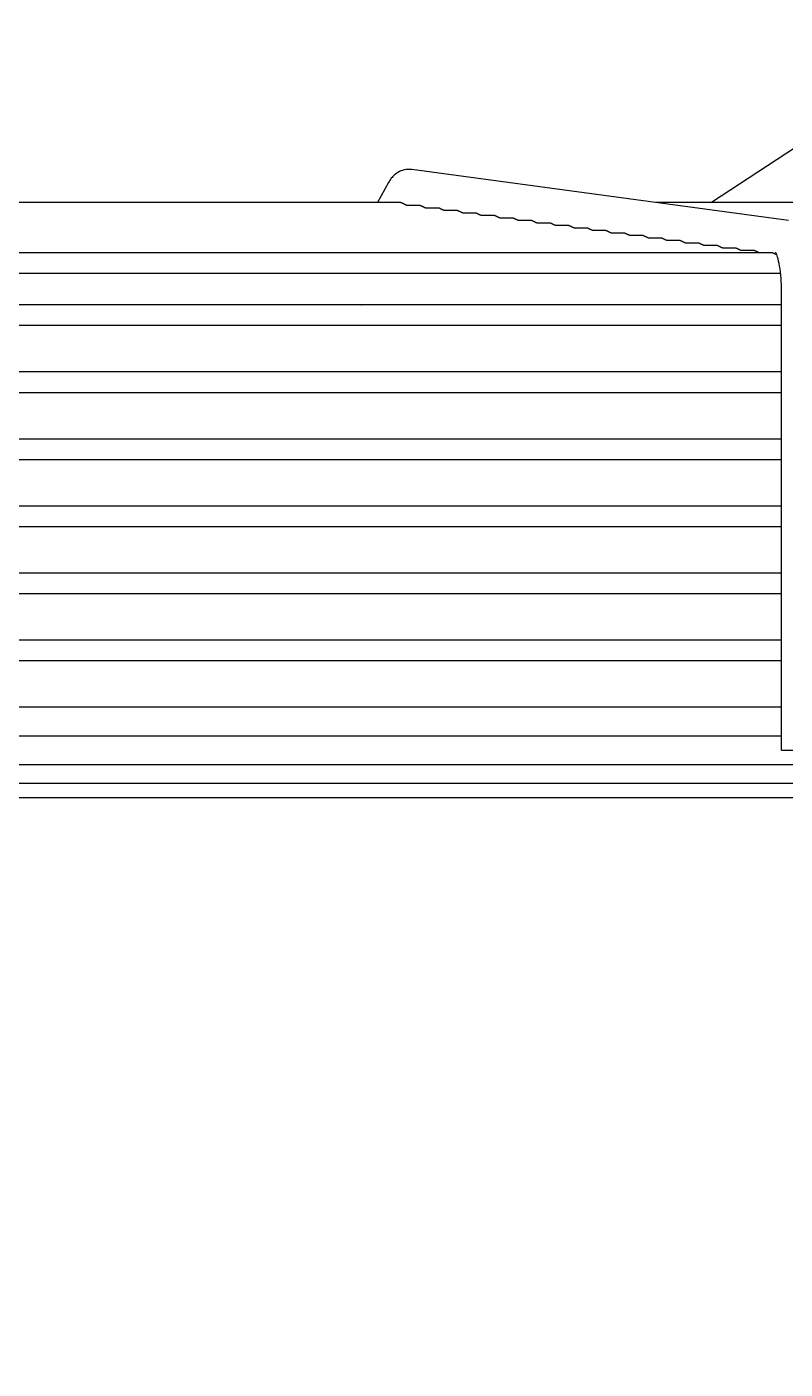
# Model space of a CAD drawing. Header units: millimetres. Extents: x 16200 to 32328, y 18593 to 29476.
# Drawn here: x 16671.47 to 16675.56, y 18980.97 to 18988.22 of the extents above; entities that cross this region are included whole.
import ezdxf

# ---------------------------------------------------------------- set-up
doc = ezdxf.new("R2010")
doc.units = ezdxf.units.MM
doc.header["$LTSCALE"] = 5
doc.layers.add('UNIT', color=6, linetype='Continuous')
doc.styles.add('SUBMITTAL', font='romans.shx', dxfattribs={"width": 0.75})
doc.dimstyles.new('SUBMITTAL', dxfattribs={"dimtxt": 0.09375, "dimasz": 0.09375, "dimexe": 0.03125, "dimexo": 0.0625, "dimgap": 0.0625, "dimtad": 0, "dimdec": 4, "dimzin": 4, "dimdsep": 46, "dimlunit": 4, "dimtxsty": 'SUBMITTAL', "dimcen": 0.09375, "dimclre": 6, "dimadec": 0, "dimazin": 0, "dimtfac": 1, "dimtdec": 0, "dimtofl": 0, "dimtmove": 0, "dimatfit": 3, "dimfxl": 0, "dimfrac": 2, "dimtolj": 1, "dimtzin": 4, "dimarcsym": 0})

msp = doc.modelspace()

# ---------------------------------------------------------------- linework, layer by layer
at = {"layer": 'UNIT'}
for p, q in [((16676.1024, 18987.8889), (16675.1655, 18987.2749)), ((16675.5822, 18987.1783), (16673.5467, 18987.4529)), ((16673.4219, 18987.383), (16673.3619, 18987.2749)), ((16673.4887, 18987.2749), (16669.4861, 18987.2749)), ((16673.5222, 18987.2601), (16673.5906, 18987.2601)), ((16673.6221, 18987.2466), (16673.6908, 18987.2466)), ((16673.7223, 18987.2331), (16673.791, 18987.2331)), ((16673.8225, 18987.2196), (16673.8912, 18987.2196)), ((16676.3716, 18987.2749), (16674.866, 18987.2749)), ((16673.9227, 18987.2061), (16673.9916, 18987.2061)), ((16674.0229, 18987.1926), (16674.0917, 18987.1926)), ((16674.1231, 18987.1791), (16674.1919, 18987.1791)), ((16674.2232, 18987.1657), (16674.2921, 18987.1657)), ((16674.3234, 18987.1522), (16674.3924, 18987.1522)), ((16674.4236, 18987.1387), (16674.4926, 18987.1387)), ((16674.5238, 18987.1252), (16674.5928, 18987.1252)), ((16674.624, 18987.1117), (16674.693, 18987.1117)), ((16674.7242, 18987.0982), (16674.7933, 18987.0982)), ((16674.8243, 18987.0847), (16674.8935, 18987.0847)), ((16674.9245, 18987.0712), (16674.9937, 18987.0712)), ((16675.4948, 18987.0037), (16667.4799, 18987.0037)), ((16675.0247, 18987.0577), (16675.0939, 18987.0577)), ((16675.1249, 18987.0442), (16675.1942, 18987.0442)), ((16675.2251, 18987.0307), (16675.2944, 18987.0307)), ((16675.3253, 18987.0172), (16675.3946, 18987.0172)), ((16667.4363, 18986.8935), (16675.5385, 18986.8935)), ((16675.5443, 18984.3163), (16675.5443, 18986.7856)), ((16675.5443, 18986.7218), (16667.4304, 18986.7218)), ((16674.7657, 18986.7232), (16674.7657, 18986.7218)), ((16667.4304, 18986.6115), (16675.5443, 18986.6115)), ((16675.5443, 18986.3596), (16667.4304, 18986.3596)), ((16667.4304, 18986.2493), (16675.5443, 18986.2493)), ((16675.5443, 18985.9974), (16667.4304, 18985.9974)), ((16667.4304, 18985.8871), (16675.5443, 18985.8871)), ((16675.5443, 18985.6352), (16667.4304, 18985.6352)), ((16667.4304, 18985.5249), (16675.5443, 18985.5249)), ((16675.5443, 18985.2729), (16667.4304, 18985.2729)), ((16667.4304, 18985.1627), (16675.5443, 18985.1627)), ((16675.5443, 18984.9107), (16667.4304, 18984.9107)), ((16667.4304, 18984.8005), (16675.5443, 18984.8005)), ((16675.5443, 18984.5485), (16667.4304, 18984.5485)), ((16667.4304, 18984.395), (16675.5443, 18984.395)), ((16675.5443, 18984.3163), (16675.7412, 18984.3163)), ((16666.8614, 18984.2395), (16676.1134, 18984.2395)), ((16654.6173, 18984.1391), (16688.3575, 18984.1391)), ((16688.3575, 18984.0604), (16654.6173, 18984.0604))]:
    msp.add_line(p, q, dxfattribs=at)
for centre, start, end in [((16672.6425, 18986.73), 353.99009, 355.0051), ((16673.4299, 18986.73), 184.9949, 186.00991)]:
    msp.add_arc(centre, 0.0787, start, end, dxfattribs=at)
for major_axis, start_param, end_param in [((-0.0861, 0.0478), 1.366612, 1.389255), ((0.0861, -0.0478), 6.024051, 6.046695)]:
    msp.add_ellipse((16673.2038, 18986.7872), major_axis=major_axis, ratio=0.875426, start_param=start_param, end_param=end_param, dxfattribs=at)
for points, knots in [([(16673.5467, 18987.4529), (16673.5335, 18987.4547), (16673.5194, 18987.454), (16673.4938, 18987.4482), (16673.4823, 18987.4432), (16673.4633, 18987.4319), (16673.4556, 18987.4256), (16673.4429, 18987.4132), (16673.4377, 18987.407), (16673.4289, 18987.3949), (16673.4252, 18987.389), (16673.4219, 18987.3831), (16673.4219, 18987.383), (16673.4219, 18987.383)], [3.1066861, 3.1066861, 3.1066861, 3.1066861, 3.1999885, 3.1999885, 3.2942363, 3.2942363, 3.388484, 3.388484, 3.4827318, 3.4827318, 3.5769796, 3.5769796, 3.577925, 3.577925, 3.577925, 3.577925]), ([(16673.4887, 18987.2749), (16673.4887, 18987.2749), (16673.4887, 18987.2749), (16673.4888, 18987.2749), (16673.489, 18987.2749), (16673.4892, 18987.2748), (16673.4895, 18987.2748), (16673.4898, 18987.2747), (16673.4902, 18987.2746), (16673.4906, 18987.2745), (16673.4909, 18987.2744), (16673.4913, 18987.2742), (16673.4918, 18987.2741), (16673.4922, 18987.2739), (16673.4927, 18987.2737), (16673.4932, 18987.2734), (16673.4938, 18987.2732), (16673.4943, 18987.273), (16673.4949, 18987.2727), (16673.4955, 18987.2724), (16673.4961, 18987.2721), (16673.4968, 18987.2717), (16673.4975, 18987.2714), (16673.4982, 18987.2711), (16673.4989, 18987.2707), (16673.4997, 18987.2703), (16673.5005, 18987.2699), (16673.5013, 18987.2695), (16673.5021, 18987.2691), (16673.503, 18987.2686), (16673.5039, 18987.2682), (16673.5048, 18987.2677), (16673.5058, 18987.2672), (16673.5068, 18987.2667), (16673.5078, 18987.2662), (16673.5089, 18987.2657), (16673.51, 18987.2652), (16673.5111, 18987.2647), (16673.5122, 18987.2642), (16673.5134, 18987.2636), (16673.5146, 18987.2631), (16673.5159, 18987.2626), (16673.5172, 18987.262), (16673.5185, 18987.2615), (16673.5199, 18987.261), (16673.5213, 18987.2605), (16673.5216, 18987.2603), (16673.5219, 18987.2602), (16673.5222, 18987.2601)], [0.4847824, 0.4847824, 0.4847824, 0.4847824, 0.4878049, 0.4878049, 0.4878049, 0.5121951, 0.5121951, 0.5121951, 0.5365854, 0.5365854, 0.5365854, 0.5609756, 0.5609756, 0.5609756, 0.5853659, 0.5853659, 0.5853659, 0.6097561, 0.6097561, 0.6097561, 0.6341463, 0.6341463, 0.6341463, 0.6585366, 0.6585366, 0.6585366, 0.6829268, 0.6829268, 0.6829268, 0.7073171, 0.7073171, 0.7073171, 0.7317073, 0.7317073, 0.7317073, 0.7560976, 0.7560976, 0.7560976, 0.7804878, 0.7804878, 0.7804878, 0.804878, 0.804878, 0.804878, 0.8292683, 0.8292683, 0.8292683, 0.834397, 0.834397, 0.834397, 0.834397]), ([(16673.5906, 18987.2601), (16673.5906, 18987.2601), (16673.5906, 18987.2601), (16673.5907, 18987.2601), (16673.5909, 18987.2601), (16673.5911, 18987.2601), (16673.5914, 18987.26), (16673.5917, 18987.26), (16673.5921, 18987.2599), (16673.5924, 18987.2598), (16673.5928, 18987.2596), (16673.5932, 18987.2595), (16673.5936, 18987.2593), (16673.594, 18987.2592), (16673.5945, 18987.259), (16673.595, 18987.2588), (16673.5955, 18987.2585), (16673.5961, 18987.2583), (16673.5966, 18987.258), (16673.5972, 18987.2578), (16673.5978, 18987.2575), (16673.5985, 18987.2572), (16673.5991, 18987.2569), (16673.5998, 18987.2565), (16673.6006, 18987.2562), (16673.6013, 18987.2558), (16673.602, 18987.2554), (16673.6029, 18987.255), (16673.6037, 18987.2546), (16673.6045, 18987.2542), (16673.6054, 18987.2538), (16673.6063, 18987.2534), (16673.6072, 18987.2529), (16673.6082, 18987.2524), (16673.6092, 18987.252), (16673.6102, 18987.2515), (16673.6113, 18987.251), (16673.6124, 18987.2505), (16673.6135, 18987.25), (16673.6147, 18987.2495), (16673.6159, 18987.249), (16673.6171, 18987.2485), (16673.6184, 18987.248), (16673.6196, 18987.2476), (16673.6208, 18987.2471), (16673.6221, 18987.2466)], [0.4842301, 0.4842301, 0.4842301, 0.4842301, 0.4878049, 0.4878049, 0.4878049, 0.5121951, 0.5121951, 0.5121951, 0.5365854, 0.5365854, 0.5365854, 0.5609756, 0.5609756, 0.5609756, 0.5853659, 0.5853659, 0.5853659, 0.6097561, 0.6097561, 0.6097561, 0.6341463, 0.6341463, 0.6341463, 0.6585366, 0.6585366, 0.6585366, 0.6829268, 0.6829268, 0.6829268, 0.7073171, 0.7073171, 0.7073171, 0.7317073, 0.7317073, 0.7317073, 0.7560976, 0.7560976, 0.7560976, 0.7804878, 0.7804878, 0.7804878, 0.804878, 0.804878, 0.804878, 0.8279727, 0.8279727, 0.8279727, 0.8279727]), ([(16673.6908, 18987.2466), (16673.6908, 18987.2466), (16673.6909, 18987.2466), (16673.6909, 18987.2466), (16673.6911, 18987.2466), (16673.6914, 18987.2466), (16673.6917, 18987.2465), (16673.692, 18987.2465), (16673.6923, 18987.2464), (16673.6926, 18987.2463), (16673.693, 18987.2461), (16673.6934, 18987.246), (16673.6938, 18987.2458), (16673.6943, 18987.2457), (16673.6947, 18987.2455), (16673.6952, 18987.2453), (16673.6958, 18987.245), (16673.6963, 18987.2448), (16673.6969, 18987.2445), (16673.6974, 18987.2443), (16673.6981, 18987.244), (16673.6987, 18987.2437), (16673.6994, 18987.2433), (16673.7001, 18987.243), (16673.7008, 18987.2427), (16673.7015, 18987.2423), (16673.7023, 18987.2419), (16673.7031, 18987.2415), (16673.7039, 18987.2411), (16673.7047, 18987.2407), (16673.7056, 18987.2403), (16673.7065, 18987.2398), (16673.7075, 18987.2394), (16673.7085, 18987.2389), (16673.7094, 18987.2385), (16673.7105, 18987.238), (16673.7116, 18987.2375), (16673.7126, 18987.237), (16673.7138, 18987.2365), (16673.7149, 18987.236), (16673.7161, 18987.2355), (16673.7173, 18987.235), (16673.7186, 18987.2345), (16673.7198, 18987.2341), (16673.721, 18987.2336), (16673.7223, 18987.2331)], [0.4842433, 0.4842433, 0.4842433, 0.4842433, 0.4878049, 0.4878049, 0.4878049, 0.5121951, 0.5121951, 0.5121951, 0.5365854, 0.5365854, 0.5365854, 0.5609756, 0.5609756, 0.5609756, 0.5853659, 0.5853659, 0.5853659, 0.6097561, 0.6097561, 0.6097561, 0.6341463, 0.6341463, 0.6341463, 0.6585366, 0.6585366, 0.6585366, 0.6829268, 0.6829268, 0.6829268, 0.7073171, 0.7073171, 0.7073171, 0.7317073, 0.7317073, 0.7317073, 0.7560976, 0.7560976, 0.7560976, 0.7804878, 0.7804878, 0.7804878, 0.804878, 0.804878, 0.804878, 0.8276206, 0.8276206, 0.8276206, 0.8276206]), ([(16673.791, 18987.2331), (16673.7911, 18987.2331), (16673.7911, 18987.2331), (16673.7911, 18987.2331), (16673.7913, 18987.2331), (16673.7916, 18987.2331), (16673.7919, 18987.233), (16673.7922, 18987.233), (16673.7925, 18987.2329), (16673.7929, 18987.2328), (16673.7932, 18987.2326), (16673.7936, 18987.2325), (16673.7941, 18987.2323), (16673.7945, 18987.2322), (16673.795, 18987.232), (16673.7955, 18987.2318), (16673.796, 18987.2315), (16673.7965, 18987.2313), (16673.7971, 18987.231), (16673.7977, 18987.2308), (16673.7983, 18987.2305), (16673.7989, 18987.2302), (16673.7996, 18987.2298), (16673.8003, 18987.2295), (16673.801, 18987.2292), (16673.8017, 18987.2288), (16673.8025, 18987.2284), (16673.8033, 18987.228), (16673.8041, 18987.2276), (16673.805, 18987.2272), (16673.8059, 18987.2268), (16673.8068, 18987.2263), (16673.8077, 18987.2259), (16673.8087, 18987.2254), (16673.8097, 18987.225), (16673.8107, 18987.2245), (16673.8118, 18987.224), (16673.8129, 18987.2235), (16673.814, 18987.223), (16673.8152, 18987.2225), (16673.8163, 18987.222), (16673.8176, 18987.2215), (16673.8189, 18987.221), (16673.82, 18987.2206), (16673.8212, 18987.2201), (16673.8225, 18987.2196)], [0.4842566, 0.4842566, 0.4842566, 0.4842566, 0.4878049, 0.4878049, 0.4878049, 0.5121951, 0.5121951, 0.5121951, 0.5365854, 0.5365854, 0.5365854, 0.5609756, 0.5609756, 0.5609756, 0.5853659, 0.5853659, 0.5853659, 0.6097561, 0.6097561, 0.6097561, 0.6341463, 0.6341463, 0.6341463, 0.6585366, 0.6585366, 0.6585366, 0.6829268, 0.6829268, 0.6829268, 0.7073171, 0.7073171, 0.7073171, 0.7317073, 0.7317073, 0.7317073, 0.7560976, 0.7560976, 0.7560976, 0.7804878, 0.7804878, 0.7804878, 0.804878, 0.804878, 0.804878, 0.827268, 0.827268, 0.827268, 0.827268]), ([(16673.8912, 18987.2196), (16673.8913, 18987.2196), (16673.8913, 18987.2196), (16673.8913, 18987.2196), (16673.8916, 18987.2196), (16673.8918, 18987.2196), (16673.8921, 18987.2195), (16673.8924, 18987.2195), (16673.8927, 18987.2194), (16673.8931, 18987.2193), (16673.8935, 18987.2192), (16673.8939, 18987.219), (16673.8943, 18987.2188), (16673.8947, 18987.2187), (16673.8952, 18987.2185), (16673.8957, 18987.2183), (16673.8962, 18987.218), (16673.8967, 18987.2178), (16673.8973, 18987.2175), (16673.8979, 18987.2173), (16673.8985, 18987.217), (16673.8992, 18987.2167), (16673.8998, 18987.2163), (16673.9005, 18987.216), (16673.9012, 18987.2157), (16673.902, 18987.2153), (16673.9027, 18987.2149), (16673.9036, 18987.2145), (16673.9044, 18987.2141), (16673.9052, 18987.2137), (16673.9061, 18987.2133), (16673.907, 18987.2128), (16673.9079, 18987.2124), (16673.9089, 18987.2119), (16673.9099, 18987.2115), (16673.9109, 18987.211), (16673.912, 18987.2105), (16673.9131, 18987.21), (16673.9142, 18987.2095), (16673.9154, 18987.209), (16673.9166, 18987.2085), (16673.9178, 18987.208), (16673.9191, 18987.2075), (16673.9203, 18987.207), (16673.9215, 18987.2066), (16673.9227, 18987.2061)], [0.48427, 0.48427, 0.48427, 0.48427, 0.4878049, 0.4878049, 0.4878049, 0.5121951, 0.5121951, 0.5121951, 0.5365854, 0.5365854, 0.5365854, 0.5609756, 0.5609756, 0.5609756, 0.5853659, 0.5853659, 0.5853659, 0.6097561, 0.6097561, 0.6097561, 0.6341463, 0.6341463, 0.6341463, 0.6585366, 0.6585366, 0.6585366, 0.6829268, 0.6829268, 0.6829268, 0.7073171, 0.7073171, 0.7073171, 0.7317073, 0.7317073, 0.7317073, 0.7560976, 0.7560976, 0.7560976, 0.7804878, 0.7804878, 0.7804878, 0.804878, 0.804878, 0.804878, 0.8269153, 0.8269153, 0.8269153, 0.8269153]), ([(16673.9915, 18987.2061), (16673.9915, 18987.2061), (16673.9915, 18987.2061), (16673.9916, 18987.2061), (16673.9918, 18987.2061), (16673.992, 18987.2061), (16673.9923, 18987.206), (16673.9926, 18987.206), (16673.993, 18987.2059), (16673.9933, 18987.2058), (16673.9937, 18987.2057), (16673.9941, 18987.2055), (16673.9945, 18987.2053), (16673.995, 18987.2052), (16673.9954, 18987.205), (16673.9959, 18987.2048), (16673.9964, 18987.2045), (16673.997, 18987.2043), (16673.9976, 18987.204), (16673.9981, 18987.2038), (16673.9987, 18987.2035), (16673.9994, 18987.2032), (16674.0001, 18987.2028), (16674.0007, 18987.2025), (16674.0015, 18987.2022), (16674.0022, 18987.2018), (16674.003, 18987.2014), (16674.0038, 18987.201), (16674.0046, 18987.2006), (16674.0054, 18987.2002), (16674.0063, 18987.1998), (16674.0072, 18987.1993), (16674.0082, 18987.1989), (16674.0092, 18987.1984), (16674.0101, 18987.198), (16674.0112, 18987.1975), (16674.0123, 18987.197), (16674.0133, 18987.1965), (16674.0145, 18987.196), (16674.0156, 18987.1955), (16674.0168, 18987.195), (16674.0181, 18987.1945), (16674.0193, 18987.194), (16674.0205, 18987.1935), (16674.0217, 18987.1931), (16674.0229, 18987.1926)], [0.4842834, 0.4842834, 0.4842834, 0.4842834, 0.4878049, 0.4878049, 0.4878049, 0.5121951, 0.5121951, 0.5121951, 0.5365854, 0.5365854, 0.5365854, 0.5609756, 0.5609756, 0.5609756, 0.5853659, 0.5853659, 0.5853659, 0.6097561, 0.6097561, 0.6097561, 0.6341463, 0.6341463, 0.6341463, 0.6585366, 0.6585366, 0.6585366, 0.6829268, 0.6829268, 0.6829268, 0.7073171, 0.7073171, 0.7073171, 0.7317073, 0.7317073, 0.7317073, 0.7560976, 0.7560976, 0.7560976, 0.7804878, 0.7804878, 0.7804878, 0.804878, 0.804878, 0.804878, 0.8265624, 0.8265624, 0.8265624, 0.8265624]), ([(16674.0917, 18987.1926), (16674.0917, 18987.1926), (16674.0918, 18987.1926), (16674.0918, 18987.1926), (16674.092, 18987.1926), (16674.0923, 18987.1926), (16674.0926, 18987.1925), (16674.0929, 18987.1925), (16674.0932, 18987.1924), (16674.0935, 18987.1923), (16674.0939, 18987.1922), (16674.0943, 18987.192), (16674.0947, 18987.1919), (16674.0952, 18987.1917), (16674.0956, 18987.1915), (16674.0962, 18987.1913), (16674.0967, 18987.1911), (16674.0972, 18987.1908), (16674.0978, 18987.1905), (16674.0984, 18987.1903), (16674.099, 18987.19), (16674.0996, 18987.1897), (16674.1003, 18987.1893), (16674.101, 18987.189), (16674.1017, 18987.1887), (16674.1024, 18987.1883), (16674.1032, 18987.1879), (16674.104, 18987.1875), (16674.1048, 18987.1871), (16674.1057, 18987.1867), (16674.1066, 18987.1863), (16674.1075, 18987.1858), (16674.1084, 18987.1854), (16674.1094, 18987.1849), (16674.1104, 18987.1844), (16674.1114, 18987.184), (16674.1125, 18987.1835), (16674.1136, 18987.183), (16674.1147, 18987.1825), (16674.1159, 18987.182), (16674.1171, 18987.1815), (16674.1183, 18987.181), (16674.1196, 18987.1805), (16674.1207, 18987.18), (16674.1219, 18987.1796), (16674.1231, 18987.1791)], [0.484297, 0.484297, 0.484297, 0.484297, 0.4878049, 0.4878049, 0.4878049, 0.5121951, 0.5121951, 0.5121951, 0.5365854, 0.5365854, 0.5365854, 0.5609756, 0.5609756, 0.5609756, 0.5853659, 0.5853659, 0.5853659, 0.6097561, 0.6097561, 0.6097561, 0.6341463, 0.6341463, 0.6341463, 0.6585366, 0.6585366, 0.6585366, 0.6829268, 0.6829268, 0.6829268, 0.7073171, 0.7073171, 0.7073171, 0.7317073, 0.7317073, 0.7317073, 0.7560976, 0.7560976, 0.7560976, 0.7804878, 0.7804878, 0.7804878, 0.804878, 0.804878, 0.804878, 0.8262097, 0.8262097, 0.8262097, 0.8262097]), ([(16674.1919, 18987.1791), (16674.1919, 18987.1791), (16674.192, 18987.1791), (16674.192, 18987.1791), (16674.1922, 18987.1791), (16674.1925, 18987.1791), (16674.1928, 18987.179), (16674.1931, 18987.179), (16674.1934, 18987.1789), (16674.1938, 18987.1788), (16674.1941, 18987.1787), (16674.1945, 18987.1785), (16674.195, 18987.1784), (16674.1954, 18987.1782), (16674.1959, 18987.178), (16674.1964, 18987.1778), (16674.1969, 18987.1776), (16674.1974, 18987.1773), (16674.198, 18987.177), (16674.1986, 18987.1768), (16674.1992, 18987.1765), (16674.1999, 18987.1762), (16674.2005, 18987.1758), (16674.2012, 18987.1755), (16674.2019, 18987.1751), (16674.2027, 18987.1748), (16674.2034, 18987.1744), (16674.2042, 18987.174), (16674.2051, 18987.1736), (16674.2059, 18987.1732), (16674.2068, 18987.1728), (16674.2077, 18987.1723), (16674.2086, 18987.1719), (16674.2096, 18987.1714), (16674.2106, 18987.1709), (16674.2117, 18987.1705), (16674.2127, 18987.17), (16674.2138, 18987.1695), (16674.2149, 18987.169), (16674.2161, 18987.1685), (16674.2173, 18987.168), (16674.2185, 18987.1675), (16674.2198, 18987.167), (16674.2209, 18987.1665), (16674.2221, 18987.1661), (16674.2232, 18987.1657)], [0.4843105, 0.4843105, 0.4843105, 0.4843105, 0.4878049, 0.4878049, 0.4878049, 0.5121951, 0.5121951, 0.5121951, 0.5365854, 0.5365854, 0.5365854, 0.5609756, 0.5609756, 0.5609756, 0.5853659, 0.5853659, 0.5853659, 0.6097561, 0.6097561, 0.6097561, 0.6341463, 0.6341463, 0.6341463, 0.6585366, 0.6585366, 0.6585366, 0.6829268, 0.6829268, 0.6829268, 0.7073171, 0.7073171, 0.7073171, 0.7317073, 0.7317073, 0.7317073, 0.7560976, 0.7560976, 0.7560976, 0.7804878, 0.7804878, 0.7804878, 0.804878, 0.804878, 0.804878, 0.8258572, 0.8258572, 0.8258572, 0.8258572]), ([(16674.2921, 18987.1657), (16674.2922, 18987.1657), (16674.2922, 18987.1657), (16674.2922, 18987.1657), (16674.2925, 18987.1656), (16674.2927, 18987.1656), (16674.293, 18987.1655), (16674.2933, 18987.1655), (16674.2936, 18987.1654), (16674.294, 18987.1653), (16674.2944, 18987.1652), (16674.2948, 18987.165), (16674.2952, 18987.1649), (16674.2956, 18987.1647), (16674.2961, 18987.1645), (16674.2966, 18987.1643), (16674.2971, 18987.1641), (16674.2977, 18987.1638), (16674.2982, 18987.1635), (16674.2988, 18987.1633), (16674.2994, 18987.163), (16674.3001, 18987.1627), (16674.3007, 18987.1623), (16674.3014, 18987.162), (16674.3022, 18987.1616), (16674.3029, 18987.1613), (16674.3037, 18987.1609), (16674.3045, 18987.1605), (16674.3053, 18987.1601), (16674.3061, 18987.1597), (16674.307, 18987.1593), (16674.3079, 18987.1588), (16674.3089, 18987.1584), (16674.3099, 18987.1579), (16674.3108, 18987.1574), (16674.3119, 18987.1569), (16674.313, 18987.1565), (16674.314, 18987.156), (16674.3152, 18987.1555), (16674.3164, 18987.155), (16674.3175, 18987.1545), (16674.3188, 18987.154), (16674.3201, 18987.1534), (16674.3211, 18987.153), (16674.3223, 18987.1526), (16674.3234, 18987.1522)], [0.484326, 0.484326, 0.484326, 0.484326, 0.4878049, 0.4878049, 0.4878049, 0.5121951, 0.5121951, 0.5121951, 0.5365854, 0.5365854, 0.5365854, 0.5609756, 0.5609756, 0.5609756, 0.5853659, 0.5853659, 0.5853659, 0.6097561, 0.6097561, 0.6097561, 0.6341463, 0.6341463, 0.6341463, 0.6585366, 0.6585366, 0.6585366, 0.6829268, 0.6829268, 0.6829268, 0.7073171, 0.7073171, 0.7073171, 0.7317073, 0.7317073, 0.7317073, 0.7560976, 0.7560976, 0.7560976, 0.7804878, 0.7804878, 0.7804878, 0.804878, 0.804878, 0.804878, 0.8255542, 0.8255542, 0.8255542, 0.8255542]), ([(16674.3924, 18987.1522), (16674.3924, 18987.1522), (16674.3924, 18987.1522), (16674.3925, 18987.1522), (16674.3927, 18987.1521), (16674.3929, 18987.1521), (16674.3932, 18987.1521), (16674.3935, 18987.152), (16674.3939, 18987.1519), (16674.3942, 18987.1518), (16674.3946, 18987.1517), (16674.395, 18987.1515), (16674.3954, 18987.1514), (16674.3959, 18987.1512), (16674.3963, 18987.151), (16674.3968, 18987.1508), (16674.3973, 18987.1506), (16674.3979, 18987.1503), (16674.3985, 18987.15), (16674.399, 18987.1498), (16674.3997, 18987.1495), (16674.4003, 18987.1492), (16674.401, 18987.1488), (16674.4017, 18987.1485), (16674.4024, 18987.1481), (16674.4031, 18987.1478), (16674.4039, 18987.1474), (16674.4047, 18987.147), (16674.4055, 18987.1466), (16674.4064, 18987.1462), (16674.4073, 18987.1457), (16674.4082, 18987.1453), (16674.4091, 18987.1449), (16674.4101, 18987.1444), (16674.4111, 18987.1439), (16674.4121, 18987.1434), (16674.4132, 18987.1429), (16674.4143, 18987.1425), (16674.4154, 18987.142), (16674.4166, 18987.1415), (16674.4178, 18987.1409), (16674.419, 18987.1404), (16674.4203, 18987.1399), (16674.4214, 18987.1395), (16674.4225, 18987.1391), (16674.4236, 18987.1387)], [0.48434, 0.48434, 0.48434, 0.48434, 0.4878049, 0.4878049, 0.4878049, 0.5121951, 0.5121951, 0.5121951, 0.5365854, 0.5365854, 0.5365854, 0.5609756, 0.5609756, 0.5609756, 0.5853659, 0.5853659, 0.5853659, 0.6097561, 0.6097561, 0.6097561, 0.6341463, 0.6341463, 0.6341463, 0.6585366, 0.6585366, 0.6585366, 0.6829268, 0.6829268, 0.6829268, 0.7073171, 0.7073171, 0.7073171, 0.7317073, 0.7317073, 0.7317073, 0.7560976, 0.7560976, 0.7560976, 0.7804878, 0.7804878, 0.7804878, 0.804878, 0.804878, 0.804878, 0.8252026, 0.8252026, 0.8252026, 0.8252026]), ([(16674.4926, 18987.1387), (16674.4926, 18987.1387), (16674.4927, 18987.1387), (16674.4927, 18987.1387), (16674.4929, 18987.1387), (16674.4932, 18987.1386), (16674.4935, 18987.1386), (16674.4938, 18987.1385), (16674.4941, 18987.1384), (16674.4944, 18987.1383), (16674.4948, 18987.1382), (16674.4952, 18987.138), (16674.4956, 18987.1379), (16674.4961, 18987.1377), (16674.4966, 18987.1375), (16674.4971, 18987.1373), (16674.4976, 18987.1371), (16674.4981, 18987.1368), (16674.4987, 18987.1365), (16674.4993, 18987.1363), (16674.4999, 18987.136), (16674.5005, 18987.1357), (16674.5012, 18987.1353), (16674.5019, 18987.135), (16674.5026, 18987.1346), (16674.5034, 18987.1343), (16674.5041, 18987.1339), (16674.5049, 18987.1335), (16674.5058, 18987.1331), (16674.5066, 18987.1327), (16674.5075, 18987.1322), (16674.5084, 18987.1318), (16674.5093, 18987.1313), (16674.5103, 18987.1309), (16674.5113, 18987.1304), (16674.5124, 18987.1299), (16674.5134, 18987.1294), (16674.5145, 18987.1289), (16674.5156, 18987.1284), (16674.5168, 18987.1279), (16674.518, 18987.1274), (16674.5192, 18987.1269), (16674.5205, 18987.1264), (16674.5216, 18987.126), (16674.5227, 18987.1256), (16674.5238, 18987.1252)], [0.484354, 0.484354, 0.484354, 0.484354, 0.4878049, 0.4878049, 0.4878049, 0.5121951, 0.5121951, 0.5121951, 0.5365854, 0.5365854, 0.5365854, 0.5609756, 0.5609756, 0.5609756, 0.5853659, 0.5853659, 0.5853659, 0.6097561, 0.6097561, 0.6097561, 0.6341463, 0.6341463, 0.6341463, 0.6585366, 0.6585366, 0.6585366, 0.6829268, 0.6829268, 0.6829268, 0.7073171, 0.7073171, 0.7073171, 0.7317073, 0.7317073, 0.7317073, 0.7560976, 0.7560976, 0.7560976, 0.7804878, 0.7804878, 0.7804878, 0.804878, 0.804878, 0.804878, 0.8248515, 0.8248515, 0.8248515, 0.8248515]), ([(16674.5928, 18987.1252), (16674.5928, 18987.1252), (16674.5929, 18987.1252), (16674.5929, 18987.1252), (16674.5931, 18987.1252), (16674.5934, 18987.1251), (16674.5937, 18987.1251), (16674.594, 18987.125), (16674.5943, 18987.1249), (16674.5947, 18987.1248), (16674.595, 18987.1247), (16674.5954, 18987.1245), (16674.5959, 18987.1244), (16674.5963, 18987.1242), (16674.5968, 18987.124), (16674.5973, 18987.1238), (16674.5978, 18987.1236), (16674.5983, 18987.1233), (16674.5989, 18987.123), (16674.5995, 18987.1228), (16674.6001, 18987.1225), (16674.6008, 18987.1222), (16674.6014, 18987.1218), (16674.6021, 18987.1215), (16674.6029, 18987.1211), (16674.6036, 18987.1208), (16674.6044, 18987.1204), (16674.6052, 18987.12), (16674.606, 18987.1196), (16674.6068, 18987.1192), (16674.6077, 18987.1187), (16674.6086, 18987.1183), (16674.6096, 18987.1178), (16674.6106, 18987.1174), (16674.6116, 18987.1169), (16674.6126, 18987.1164), (16674.6137, 18987.1159), (16674.6148, 18987.1154), (16674.6159, 18987.1149), (16674.6171, 18987.1144), (16674.6183, 18987.1139), (16674.6195, 18987.1134), (16674.6208, 18987.1129), (16674.6218, 18987.1125), (16674.6229, 18987.1121), (16674.624, 18987.1117)], [0.484368, 0.484368, 0.484368, 0.484368, 0.4878049, 0.4878049, 0.4878049, 0.5121951, 0.5121951, 0.5121951, 0.5365854, 0.5365854, 0.5365854, 0.5609756, 0.5609756, 0.5609756, 0.5853659, 0.5853659, 0.5853659, 0.6097561, 0.6097561, 0.6097561, 0.6341463, 0.6341463, 0.6341463, 0.6585366, 0.6585366, 0.6585366, 0.6829268, 0.6829268, 0.6829268, 0.7073171, 0.7073171, 0.7073171, 0.7317073, 0.7317073, 0.7317073, 0.7560976, 0.7560976, 0.7560976, 0.7804878, 0.7804878, 0.7804878, 0.804878, 0.804878, 0.804878, 0.824501, 0.824501, 0.824501, 0.824501]), ([(16674.693, 18987.1117), (16674.6931, 18987.1117), (16674.6931, 18987.1117), (16674.6931, 18987.1117), (16674.6934, 18987.1117), (16674.6936, 18987.1116), (16674.6939, 18987.1116), (16674.6942, 18987.1115), (16674.6945, 18987.1114), (16674.6949, 18987.1113), (16674.6953, 18987.1112), (16674.6957, 18987.111), (16674.6961, 18987.1109), (16674.6965, 18987.1107), (16674.697, 18987.1105), (16674.6975, 18987.1103), (16674.698, 18987.1101), (16674.6986, 18987.1098), (16674.6992, 18987.1095), (16674.6997, 18987.1093), (16674.7004, 18987.109), (16674.701, 18987.1087), (16674.7017, 18987.1083), (16674.7024, 18987.108), (16674.7031, 18987.1076), (16674.7038, 18987.1073), (16674.7046, 18987.1069), (16674.7054, 18987.1065), (16674.7062, 18987.1061), (16674.7071, 18987.1057), (16674.708, 18987.1052), (16674.7089, 18987.1048), (16674.7098, 18987.1043), (16674.7108, 18987.1039), (16674.7118, 18987.1034), (16674.7128, 18987.1029), (16674.7139, 18987.1024), (16674.715, 18987.1019), (16674.7161, 18987.1014), (16674.7173, 18987.1009), (16674.7185, 18987.1004), (16674.7197, 18987.0999), (16674.721, 18987.0994), (16674.722, 18987.099), (16674.7231, 18987.0986), (16674.7242, 18987.0982)], [0.484382, 0.484382, 0.484382, 0.484382, 0.4878049, 0.4878049, 0.4878049, 0.5121951, 0.5121951, 0.5121951, 0.5365854, 0.5365854, 0.5365854, 0.5609756, 0.5609756, 0.5609756, 0.5853659, 0.5853659, 0.5853659, 0.6097561, 0.6097561, 0.6097561, 0.6341463, 0.6341463, 0.6341463, 0.6585366, 0.6585366, 0.6585366, 0.6829268, 0.6829268, 0.6829268, 0.7073171, 0.7073171, 0.7073171, 0.7317073, 0.7317073, 0.7317073, 0.7560976, 0.7560976, 0.7560976, 0.7804878, 0.7804878, 0.7804878, 0.804878, 0.804878, 0.804878, 0.8241512, 0.8241512, 0.8241512, 0.8241512]), ([(16674.7933, 18987.0982), (16674.7933, 18987.0982), (16674.7933, 18987.0982), (16674.7934, 18987.0982), (16674.7936, 18987.0982), (16674.7938, 18987.0981), (16674.7941, 18987.0981), (16674.7944, 18987.098), (16674.7948, 18987.0979), (16674.7951, 18987.0978), (16674.7955, 18987.0977), (16674.7959, 18987.0975), (16674.7963, 18987.0974), (16674.7968, 18987.0972), (16674.7972, 18987.097), (16674.7977, 18987.0968), (16674.7983, 18987.0966), (16674.7988, 18987.0963), (16674.7994, 18987.096), (16674.8, 18987.0958), (16674.8006, 18987.0955), (16674.8012, 18987.0952), (16674.8019, 18987.0948), (16674.8026, 18987.0945), (16674.8033, 18987.0941), (16674.8041, 18987.0938), (16674.8048, 18987.0934), (16674.8056, 18987.093), (16674.8065, 18987.0926), (16674.8073, 18987.0922), (16674.8082, 18987.0917), (16674.8091, 18987.0913), (16674.81, 18987.0908), (16674.811, 18987.0904), (16674.812, 18987.0899), (16674.8131, 18987.0894), (16674.8141, 18987.0889), (16674.8152, 18987.0884), (16674.8164, 18987.0879), (16674.8175, 18987.0874), (16674.8187, 18987.0869), (16674.82, 18987.0864), (16674.8213, 18987.0859), (16674.8223, 18987.0855), (16674.8233, 18987.0851), (16674.8243, 18987.0847)], [0.484396, 0.484396, 0.484396, 0.484396, 0.4878049, 0.4878049, 0.4878049, 0.5121951, 0.5121951, 0.5121951, 0.5365854, 0.5365854, 0.5365854, 0.5609756, 0.5609756, 0.5609756, 0.5853659, 0.5853659, 0.5853659, 0.6097561, 0.6097561, 0.6097561, 0.6341463, 0.6341463, 0.6341463, 0.6585366, 0.6585366, 0.6585366, 0.6829268, 0.6829268, 0.6829268, 0.7073171, 0.7073171, 0.7073171, 0.7317073, 0.7317073, 0.7317073, 0.7560976, 0.7560976, 0.7560976, 0.7804878, 0.7804878, 0.7804878, 0.804878, 0.804878, 0.804878, 0.823802, 0.823802, 0.823802, 0.823802]), ([(16674.8935, 18987.0847), (16674.8935, 18987.0847), (16674.8935, 18987.0847), (16674.8936, 18987.0847), (16674.8938, 18987.0847), (16674.8941, 18987.0846), (16674.8944, 18987.0846), (16674.8947, 18987.0845), (16674.895, 18987.0844), (16674.8953, 18987.0843), (16674.8957, 18987.0842), (16674.8961, 18987.084), (16674.8966, 18987.0839), (16674.897, 18987.0837), (16674.8975, 18987.0835), (16674.898, 18987.0833), (16674.8985, 18987.0831), (16674.899, 18987.0828), (16674.8996, 18987.0825), (16674.9002, 18987.0823), (16674.9008, 18987.082), (16674.9015, 18987.0817), (16674.9021, 18987.0813), (16674.9028, 18987.081), (16674.9035, 18987.0806), (16674.9043, 18987.0803), (16674.9051, 18987.0799), (16674.9059, 18987.0795), (16674.9067, 18987.0791), (16674.9075, 18987.0787), (16674.9084, 18987.0782), (16674.9093, 18987.0778), (16674.9103, 18987.0773), (16674.9113, 18987.0768), (16674.9123, 18987.0764), (16674.9133, 18987.0759), (16674.9144, 18987.0754), (16674.9155, 18987.0749), (16674.9166, 18987.0744), (16674.9178, 18987.0739), (16674.919, 18987.0734), (16674.9202, 18987.0729), (16674.9215, 18987.0724), (16674.9225, 18987.072), (16674.9235, 18987.0716), (16674.9245, 18987.0712)], [0.48441, 0.48441, 0.48441, 0.48441, 0.4878049, 0.4878049, 0.4878049, 0.5121951, 0.5121951, 0.5121951, 0.5365854, 0.5365854, 0.5365854, 0.5609756, 0.5609756, 0.5609756, 0.5853659, 0.5853659, 0.5853659, 0.6097561, 0.6097561, 0.6097561, 0.6341463, 0.6341463, 0.6341463, 0.6585366, 0.6585366, 0.6585366, 0.6829268, 0.6829268, 0.6829268, 0.7073171, 0.7073171, 0.7073171, 0.7317073, 0.7317073, 0.7317073, 0.7560976, 0.7560976, 0.7560976, 0.7804878, 0.7804878, 0.7804878, 0.804878, 0.804878, 0.804878, 0.8234536, 0.8234536, 0.8234536, 0.8234536]), ([(16674.9937, 18987.0712), (16674.9937, 18987.0712), (16674.9938, 18987.0712), (16674.9938, 18987.0712), (16674.994, 18987.0712), (16674.9943, 18987.0711), (16674.9946, 18987.0711), (16674.9949, 18987.071), (16674.9952, 18987.0709), (16674.9956, 18987.0708), (16674.9959, 18987.0707), (16674.9963, 18987.0706), (16674.9968, 18987.0704), (16674.9972, 18987.0702), (16674.9977, 18987.07), (16674.9982, 18987.0698), (16674.9987, 18987.0696), (16674.9993, 18987.0693), (16674.9998, 18987.069), (16675.0004, 18987.0688), (16675.001, 18987.0685), (16675.0017, 18987.0682), (16675.0024, 18987.0678), (16675.003, 18987.0675), (16675.0038, 18987.0671), (16675.0045, 18987.0668), (16675.0053, 18987.0664), (16675.0061, 18987.066), (16675.0069, 18987.0656), (16675.0078, 18987.0652), (16675.0087, 18987.0647), (16675.0096, 18987.0643), (16675.0105, 18987.0638), (16675.0115, 18987.0633), (16675.0125, 18987.0629), (16675.0135, 18987.0624), (16675.0146, 18987.0619), (16675.0157, 18987.0614), (16675.0168, 18987.0609), (16675.018, 18987.0604), (16675.0192, 18987.0599), (16675.0204, 18987.0594), (16675.0217, 18987.0588), (16675.0227, 18987.0585), (16675.0237, 18987.0581), (16675.0247, 18987.0577)], [0.4844239, 0.4844239, 0.4844239, 0.4844239, 0.4878049, 0.4878049, 0.4878049, 0.5121951, 0.5121951, 0.5121951, 0.5365854, 0.5365854, 0.5365854, 0.5609756, 0.5609756, 0.5609756, 0.5853659, 0.5853659, 0.5853659, 0.6097561, 0.6097561, 0.6097561, 0.6341463, 0.6341463, 0.6341463, 0.6585366, 0.6585366, 0.6585366, 0.6829268, 0.6829268, 0.6829268, 0.7073171, 0.7073171, 0.7073171, 0.7317073, 0.7317073, 0.7317073, 0.7560976, 0.7560976, 0.7560976, 0.7804878, 0.7804878, 0.7804878, 0.804878, 0.804878, 0.804878, 0.823106, 0.823106, 0.823106, 0.823106]), ([(16675.0939, 18987.0577), (16675.094, 18987.0577), (16675.094, 18987.0577), (16675.094, 18987.0577), (16675.0942, 18987.0577), (16675.0945, 18987.0576), (16675.0948, 18987.0576), (16675.0951, 18987.0575), (16675.0954, 18987.0574), (16675.0958, 18987.0573), (16675.0962, 18987.0572), (16675.0966, 18987.0571), (16675.097, 18987.0569), (16675.0974, 18987.0567), (16675.0979, 18987.0565), (16675.0984, 18987.0563), (16675.0989, 18987.0561), (16675.0995, 18987.0558), (16675.1001, 18987.0556), (16675.1006, 18987.0553), (16675.1013, 18987.055), (16675.1019, 18987.0547), (16675.1026, 18987.0543), (16675.1033, 18987.054), (16675.104, 18987.0536), (16675.1047, 18987.0533), (16675.1055, 18987.0529), (16675.1063, 18987.0525), (16675.1071, 18987.0521), (16675.108, 18987.0516), (16675.1089, 18987.0512), (16675.1098, 18987.0508), (16675.1108, 18987.0503), (16675.1117, 18987.0498), (16675.1127, 18987.0494), (16675.1138, 18987.0489), (16675.1149, 18987.0484), (16675.1159, 18987.0479), (16675.1171, 18987.0474), (16675.1183, 18987.0469), (16675.1195, 18987.0464), (16675.1207, 18987.0458), (16675.122, 18987.0453), (16675.1229, 18987.0449), (16675.1239, 18987.0446), (16675.1249, 18987.0442)], [0.4844379, 0.4844379, 0.4844379, 0.4844379, 0.4878049, 0.4878049, 0.4878049, 0.5121951, 0.5121951, 0.5121951, 0.5365854, 0.5365854, 0.5365854, 0.5609756, 0.5609756, 0.5609756, 0.5853659, 0.5853659, 0.5853659, 0.6097561, 0.6097561, 0.6097561, 0.6341463, 0.6341463, 0.6341463, 0.6585366, 0.6585366, 0.6585366, 0.6829268, 0.6829268, 0.6829268, 0.7073171, 0.7073171, 0.7073171, 0.7317073, 0.7317073, 0.7317073, 0.7560976, 0.7560976, 0.7560976, 0.7804878, 0.7804878, 0.7804878, 0.804878, 0.804878, 0.804878, 0.8227592, 0.8227592, 0.8227592, 0.8227592]), ([(16675.1942, 18987.0442), (16675.1942, 18987.0442), (16675.1942, 18987.0442), (16675.1942, 18987.0442), (16675.1945, 18987.0442), (16675.1947, 18987.0442), (16675.195, 18987.0441), (16675.1953, 18987.044), (16675.1957, 18987.0439), (16675.196, 18987.0438), (16675.1964, 18987.0437), (16675.1968, 18987.0436), (16675.1972, 18987.0434), (16675.1977, 18987.0432), (16675.1981, 18987.043), (16675.1987, 18987.0428), (16675.1992, 18987.0426), (16675.1997, 18987.0423), (16675.2003, 18987.0421), (16675.2009, 18987.0418), (16675.2015, 18987.0415), (16675.2022, 18987.0412), (16675.2028, 18987.0408), (16675.2035, 18987.0405), (16675.2042, 18987.0401), (16675.205, 18987.0398), (16675.2058, 18987.0394), (16675.2066, 18987.039), (16675.2074, 18987.0386), (16675.2082, 18987.0381), (16675.2091, 18987.0377), (16675.21, 18987.0373), (16675.211, 18987.0368), (16675.212, 18987.0363), (16675.213, 18987.0359), (16675.214, 18987.0354), (16675.2151, 18987.0349), (16675.2162, 18987.0344), (16675.2173, 18987.0339), (16675.2185, 18987.0334), (16675.2197, 18987.0328), (16675.2209, 18987.0323), (16675.2222, 18987.0318), (16675.2232, 18987.0314), (16675.2241, 18987.0311), (16675.2251, 18987.0307)], [0.4844518, 0.4844518, 0.4844518, 0.4844518, 0.4878049, 0.4878049, 0.4878049, 0.5121951, 0.5121951, 0.5121951, 0.5365854, 0.5365854, 0.5365854, 0.5609756, 0.5609756, 0.5609756, 0.5853659, 0.5853659, 0.5853659, 0.6097561, 0.6097561, 0.6097561, 0.6341463, 0.6341463, 0.6341463, 0.6585366, 0.6585366, 0.6585366, 0.6829268, 0.6829268, 0.6829268, 0.7073171, 0.7073171, 0.7073171, 0.7317073, 0.7317073, 0.7317073, 0.7560976, 0.7560976, 0.7560976, 0.7804878, 0.7804878, 0.7804878, 0.804878, 0.804878, 0.804878, 0.8224133, 0.8224133, 0.8224133, 0.8224133]), ([(16675.2944, 18987.0307), (16675.2944, 18987.0307), (16675.2944, 18987.0307), (16675.2945, 18987.0307), (16675.2947, 18987.0307), (16675.295, 18987.0307), (16675.2953, 18987.0306), (16675.2955, 18987.0305), (16675.2959, 18987.0304), (16675.2962, 18987.0303), (16675.2966, 18987.0302), (16675.297, 18987.0301), (16675.2975, 18987.0299), (16675.2979, 18987.0297), (16675.2984, 18987.0295), (16675.2989, 18987.0293), (16675.2994, 18987.0291), (16675.2999, 18987.0288), (16675.3005, 18987.0286), (16675.3011, 18987.0283), (16675.3017, 18987.028), (16675.3024, 18987.0277), (16675.303, 18987.0273), (16675.3037, 18987.027), (16675.3045, 18987.0266), (16675.3052, 18987.0263), (16675.306, 18987.0259), (16675.3068, 18987.0255), (16675.3076, 18987.0251), (16675.3085, 18987.0246), (16675.3094, 18987.0242), (16675.3103, 18987.0237), (16675.3112, 18987.0233), (16675.3122, 18987.0228), (16675.3132, 18987.0223), (16675.3142, 18987.0219), (16675.3153, 18987.0214), (16675.3164, 18987.0209), (16675.3176, 18987.0204), (16675.3187, 18987.0198), (16675.3199, 18987.0193), (16675.3212, 18987.0188), (16675.3225, 18987.0183), (16675.3234, 18987.0179), (16675.3243, 18987.0176), (16675.3253, 18987.0172)], [0.4844658, 0.4844658, 0.4844658, 0.4844658, 0.4878049, 0.4878049, 0.4878049, 0.5121951, 0.5121951, 0.5121951, 0.5365854, 0.5365854, 0.5365854, 0.5609756, 0.5609756, 0.5609756, 0.5853659, 0.5853659, 0.5853659, 0.6097561, 0.6097561, 0.6097561, 0.6341463, 0.6341463, 0.6341463, 0.6585366, 0.6585366, 0.6585366, 0.6829268, 0.6829268, 0.6829268, 0.7073171, 0.7073171, 0.7073171, 0.7317073, 0.7317073, 0.7317073, 0.7560976, 0.7560976, 0.7560976, 0.7804878, 0.7804878, 0.7804878, 0.804878, 0.804878, 0.804878, 0.8220682, 0.8220682, 0.8220682, 0.8220682]), ([(16675.3946, 18987.0172), (16675.3946, 18987.0172), (16675.3947, 18987.0172), (16675.3947, 18987.0172), (16675.3949, 18987.0172), (16675.3952, 18987.0172), (16675.3955, 18987.0171), (16675.3958, 18987.017), (16675.3961, 18987.0169), (16675.3965, 18987.0168), (16675.3968, 18987.0167), (16675.3972, 18987.0166), (16675.3977, 18987.0164), (16675.3981, 18987.0162), (16675.3986, 18987.016), (16675.3991, 18987.0158), (16675.3996, 18987.0156), (16675.4002, 18987.0153), (16675.4008, 18987.0151), (16675.4013, 18987.0148), (16675.402, 18987.0145), (16675.4026, 18987.0142), (16675.4033, 18987.0138), (16675.404, 18987.0135), (16675.4047, 18987.0131), (16675.4054, 18987.0128), (16675.4062, 18987.0124), (16675.407, 18987.012), (16675.4078, 18987.0116), (16675.4087, 18987.0111), (16675.4096, 18987.0107), (16675.4105, 18987.0102), (16675.4115, 18987.0098), (16675.4124, 18987.0093), (16675.4134, 18987.0088), (16675.4145, 18987.0083), (16675.4156, 18987.0078), (16675.4167, 18987.0073), (16675.4178, 18987.0068), (16675.419, 18987.0063), (16675.4202, 18987.0058), (16675.4214, 18987.0053), (16675.4227, 18987.0048), (16675.4236, 18987.0044), (16675.4245, 18987.0041), (16675.4255, 18987.0037)], [0.4844797, 0.4844797, 0.4844797, 0.4844797, 0.4878049, 0.4878049, 0.4878049, 0.5121951, 0.5121951, 0.5121951, 0.5365854, 0.5365854, 0.5365854, 0.5609756, 0.5609756, 0.5609756, 0.5853659, 0.5853659, 0.5853659, 0.6097561, 0.6097561, 0.6097561, 0.6341463, 0.6341463, 0.6341463, 0.6585366, 0.6585366, 0.6585366, 0.6829268, 0.6829268, 0.6829268, 0.7073171, 0.7073171, 0.7073171, 0.7317073, 0.7317073, 0.7317073, 0.7560976, 0.7560976, 0.7560976, 0.7804878, 0.7804878, 0.7804878, 0.804878, 0.804878, 0.804878, 0.8217241, 0.8217241, 0.8217241, 0.8217241]), ([(16675.4948, 18987.0037), (16675.4949, 18987.0037), (16675.4949, 18987.0037), (16675.4949, 18987.0037), (16675.4951, 18987.0037), (16675.4954, 18987.0037), (16675.4957, 18987.0036), (16675.496, 18987.0035), (16675.4963, 18987.0034), (16675.4967, 18987.0033), (16675.4971, 18987.0032), (16675.4975, 18987.0031), (16675.4979, 18987.0029), (16675.4984, 18987.0027), (16675.4988, 18987.0025), (16675.4993, 18987.0023), (16675.4998, 18987.0021), (16675.5004, 18987.0018), (16675.501, 18987.0016), (16675.5016, 18987.0013), (16675.5022, 18987.001), (16675.5028, 18987.0007), (16675.5035, 18987.0003), (16675.5042, 18987), (16675.5049, 18986.9996), (16675.5057, 18986.9993), (16675.5064, 18986.9989), (16675.5073, 18986.9985), (16675.5081, 18986.9981), (16675.5089, 18986.9976), (16675.5098, 18986.9972), (16675.5107, 18986.9967), (16675.5117, 18986.9963), (16675.5127, 18986.9958), (16675.5137, 18986.9953), (16675.5147, 18986.9948), (16675.5158, 18986.9943), (16675.5165, 18986.994), (16675.5171, 18986.9937), (16675.5178, 18986.9934)], [0.4844942, 0.4844942, 0.4844942, 0.4844942, 0.4878049, 0.4878049, 0.4878049, 0.5121951, 0.5121951, 0.5121951, 0.5365854, 0.5365854, 0.5365854, 0.5609756, 0.5609756, 0.5609756, 0.5853659, 0.5853659, 0.5853659, 0.6097561, 0.6097561, 0.6097561, 0.6341463, 0.6341463, 0.6341463, 0.6585366, 0.6585366, 0.6585366, 0.6829268, 0.6829268, 0.6829268, 0.7073171, 0.7073171, 0.7073171, 0.7317073, 0.7317073, 0.7317073, 0.7560976, 0.7560976, 0.7560976, 0.7708389, 0.7708389, 0.7708389, 0.7708389]), ([(16675.5443, 18986.7856), (16675.5443, 18986.8121), (16675.5433, 18986.8385), (16675.5394, 18986.8881), (16675.5366, 18986.9112), (16675.5299, 18986.9506), (16675.526, 18986.9672), (16675.519, 18986.9909), (16675.5158, 18986.999), (16675.5128, 18987.0052), (16675.5121, 18987.0063), (16675.5121, 18987.0063)], [1.570796, 1.570796, 1.570796, 1.570796, 1.864819, 1.864819, 2.15372, 2.15372, 2.423663, 2.423663, 2.651375, 2.651375, 2.761758, 2.761758, 2.761758, 2.761758])]:
    msp.add_open_spline(points, degree=3, knots=knots, dxfattribs=at)

# ---------------------------------------------------------------- leaders
msp.add_leader([(16742.7486, 18980.974), (16729.1466, 18999.2204), (16522.6653, 18999.2204)], dimstyle='SUBMITTAL', override={"dimscale": 36, "dimarcsym": 1}, dxfattribs=at)

doc.saveas('drawing.dxf')
